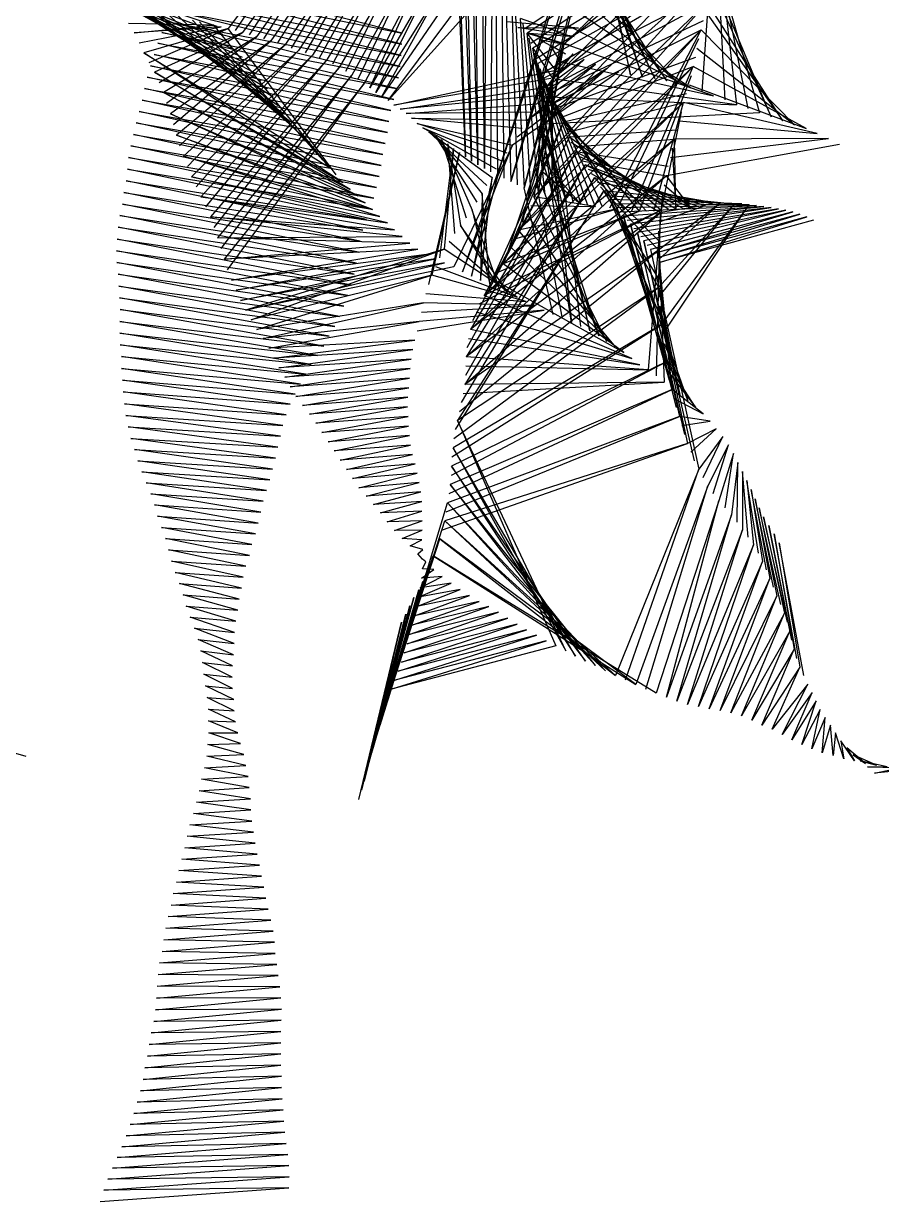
# Model space of a CAD drawing. Header units: metres. Extents: x -465 to 475, y -409 to 494.
# Drawn here: x 65.4 to 212, y -408.9 to -207.7 of the extents above; entities that cross this region are included whole.
import ezdxf

# ---------------------------------------------------------------- set-up
doc = ezdxf.new("R2010")
doc.units = ezdxf.units.M

msp = doc.modelspace()

# ---------------------------------------------------------------- linework, layer by layer
for p, q in [((169.1, -216.42, -606.22), (161.26, -178.35, -606.22)), ((160.89, -179.88, -606.22), (169.1, -216.42, -606.22)), ((171.16, -216.83, -606.22), (160.2, -182.95, -606.22)), ((159.87, -184.49, -606.22), (171.16, -216.83, -606.22)), ((151.03, -208.48, -606.22), (183.64, -186.56, -606.22)), ((157.73, -211.09, -606.22), (183.64, -186.56, -606.22)), ((181.33, -219.25, -606.22), (183.64, -186.56, -606.22)), ((116.02, -187.42, -606.22), (100.34, -208.51, -606.22)), ((101.56, -208.84, -606.22), (116.02, -187.42, -606.22)), ((117.74, -188.62, -606.22), (102.77, -209.21, -606.22)), ((103.97, -209.59, -606.22), (117.74, -188.62, -606.22)), ((183.56, -188.16, -606.22), (151.4, -209.31, -606.22)), ((173.24, -217.05, -606.22), (159.53, -187.62, -606.22)), ((119.51, -189.75, -606.22), (105.18, -209.93, -606.22)), ((106.4, -210.25, -606.22), (119.51, -189.75, -606.22)), ((121.19, -191.01, -606.22), (107.61, -210.59, -606.22)), ((108.82, -210.95, -606.22), (121.19, -191.01, -606.22)), ((140.9, -230.41, -606.22), (139.31, -191.15, -606.22)), ((152.06, -211.02, -606.22), (183.63, -189.76, -606.22)), ((155.84, -217.1, -606.22), (183.63, -189.76, -606.22)), ((183.63, -189.76, -606.22), (157.73, -211.09, -606.22)), ((159.51, -189.2, -606.22), (173.24, -217.05, -606.22)), ((185.26, -220.71, -606.22), (183.63, -189.76, -606.22)), ((122.81, -192.33, -606.22), (110.01, -211.36, -606.22)), ((111.18, -211.84, -606.22), (122.81, -192.33, -606.22)), ((139.69, -191.98, -606.22), (140.9, -230.41, -606.22)), ((146.38, -233.5, -606.22), (159.33, -192.34, -606.22)), ((183.71, -192.96, -606.22), (152.4, -211.86, -606.22)), ((175.31, -217.44, -606.22), (159.33, -192.34, -606.22)), ((183.73, -191.36, -606.22), (187.19, -221.53, -606.22)), ((124.54, -193.53, -606.22), (112.36, -212.28, -606.22)), ((113.56, -212.66, -606.22), (124.54, -193.53, -606.22)), ((126.33, -194.62, -606.22), (114.75, -213.06, -606.22)), ((115.94, -213.49, -606.22), (126.33, -194.62, -606.22)), ((141.93, -231.14, -606.22), (140.52, -193.61, -606.22)), ((141.05, -194.36, -606.22), (141.93, -231.14, -606.22)), ((159.32, -193.91, -606.22), (146.38, -233.5, -606.22)), ((152.96, -213.61, -606.22), (183.61, -194.56, -606.22)), ((154.42, -224.84, -606.22), (183.61, -194.56, -606.22)), ((183.61, -194.56, -606.22), (155.84, -217.1, -606.22)), ((189.19, -222.16, -606.22), (183.61, -194.56, -606.22)), ((128.12, -195.7, -606.22), (117.08, -214.03, -606.22)), ((118.22, -214.55, -606.22), (128.12, -195.7, -606.22)), ((130, -196.65, -606.22), (119.32, -215.18, -606.22)), ((120.43, -215.77, -606.22), (130, -196.65, -606.22)), ((143, -231.81, -606.22), (142.05, -195.88, -606.22)), ((142.59, -196.62, -606.22), (143, -231.81, -606.22)), ((159.41, -195.49, -606.22), (175.31, -217.44, -606.22)), ((183.47, -196.15, -606.22), (191.15, -222.91, -606.22)), ((98.42, -208.15, -606.22), (65.66, -197.22, -606.22)), ((99.42, -209.55, -606.22), (66.87, -197.58, -606.22)), ((100.51, -210.87, -606.22), (68.06, -197.98, -606.22)), ((101.62, -212.18, -606.22), (70.48, -198.66, -606.22)), ((102.77, -213.45, -606.22), (71.67, -199.08, -606.22)), ((131.77, -197.77, -606.22), (121.49, -216.45, -606.22)), ((122.48, -217.23, -606.22), (131.77, -197.77, -606.22)), ((133.48, -198.99, -606.22), (123.55, -217.91, -606.22)), ((124.55, -218.66, -606.22), (133.48, -198.99, -606.22)), ((144.12, -232.39, -606.22), (143.8, -197.99, -606.22)), ((144.34, -198.73, -606.22), (144.12, -232.39, -606.22)), ((148.63, -234.63, -606.22), (159.23, -198.63, -606.22)), ((183.18, -197.73, -606.22), (153.26, -214.47, -606.22)), ((177.34, -217.93, -606.22), (159.23, -198.63, -606.22)), ((103.89, -214.75, -606.22), (72.82, -199.6, -606.22)), ((104.92, -216.12, -606.22), (75.17, -200.5, -606.22)), ((105.98, -217.47, -606.22), (76.32, -201.03, -606.22)), ((130.06, -209.27, -606.22), (92.16, -199.62, -606.22)), ((135.14, -200.26, -606.22), (124.55, -218.66, -606.22)), ((125.54, -219.44, -606.22), (135.14, -200.26, -606.22)), ((145.23, -232.98, -606.22), (145.49, -200.15, -606.22)), ((146.06, -200.86, -606.22), (146.38, -233.5, -606.22)), ((159.24, -200.21, -606.22), (148.63, -234.63, -606.22)), ((153.92, -216.17, -606.22), (182.98, -199.32, -606.22)), ((154.02, -231.13, -606.22), (182.98, -199.32, -606.22)), ((182.98, -199.32, -606.22), (154.42, -224.84, -606.22)), ((182.78, -200.91, -606.22), (193.13, -223.61, -606.22)), ((193.13, -223.61, -606.22), (182.98, -199.32, -606.22)), ((107.04, -218.82, -606.22), (78.66, -201.95, -606.22)), ((108.01, -220.24, -606.22), (79.86, -202.34, -606.22)), ((108.86, -221.72, -606.22), (82.26, -203.1, -606.22)), ((91.39, -201.47, -606.22), (130.06, -209.27, -606.22)), ((130.02, -211.18, -606.22), (91.39, -201.47, -606.22)), ((136.88, -201.44, -606.22), (125.54, -219.44, -606.22)), ((126.6, -220.12, -606.22), (136.88, -201.44, -606.22)), ((138.68, -202.52, -606.22), (126.6, -220.12, -606.22)), ((147.5, -234.06, -606.22), (147.17, -202.31, -606.22)), ((147.76, -203.01, -606.22), (148.63, -234.63, -606.22)), ((182.43, -202.47, -606.22), (154.29, -217.01, -606.22)), ((159.16, -201.78, -606.22), (177.34, -217.93, -606.22)), ((109.85, -223.13, -606.22), (83.47, -203.48, -606.22)), ((110.93, -224.45, -606.22), (85.82, -204.36, -606.22)), ((112.01, -225.79, -606.22), (87.01, -204.79, -606.22)), ((90.66, -203.35, -606.22), (130.02, -211.18, -606.22)), ((129.9, -213.1, -606.22), (90.66, -203.35, -606.22)), ((127.66, -220.81, -606.22), (140.53, -203.5, -606.22)), ((142.38, -204.5, -606.22), (127.66, -220.81, -606.22)), ((149.75, -235.2, -606.22), (148.87, -204.47, -606.22)), ((149.36, -205.23, -606.22), (150.91, -235.71, -606.22)), ((150.91, -235.71, -606.22), (158.87, -204.92, -606.22)), ((152.56, -237.24, -606.22), (182.21, -204.05, -606.22)), ((182.21, -204.05, -606.22), (154.02, -231.13, -606.22)), ((155.02, -218.68, -606.22), (182.21, -204.05, -606.22)), ((179.33, -218.61, -606.22), (158.87, -204.92, -606.22)), ((195.11, -224.3, -606.22), (182.21, -204.05, -606.22)), ((113.2, -227.03, -606.22), (89.42, -205.52, -606.22)), ((89.63, -207.24, -606.22), (129.73, -215, -606.22)), ((129.46, -216.9, -606.22), (89.63, -207.24, -606.22)), ((90.05, -205.27, -606.22), (129.9, -213.1, -606.22)), ((129.73, -215, -606.22), (90.05, -205.27, -606.22)), ((114.39, -228.26, -606.22), (91.79, -206.36, -606.22)), ((115.45, -229.61, -606.22), (94.21, -207.06, -606.22)), ((158.14, -209.57, -606.22), (150.29, -206.81, -606.22)), ((152.08, -236.16, -606.22), (150.29, -206.81, -606.22)), ((158.75, -206.49, -606.22), (150.91, -235.71, -606.22)), ((181.49, -207.17, -606.22), (155.33, -219.54, -606.22)), ((181.88, -205.62, -606.22), (195.11, -224.3, -606.22)), ((97.89, -207.94, -606.22), (83.27, -207.63, -606.22)), ((84.27, -209.24, -606.22), (97.89, -207.94, -606.22)), ((99.12, -208.21, -606.22), (84.27, -209.24, -606.22)), ((85.13, -210.93, -606.22), (99.12, -208.21, -606.22)), ((100.34, -208.51, -606.22), (85.94, -212.64, -606.22)), ((86.85, -214.31, -606.22), (100.34, -208.51, -606.22)), ((102.77, -209.21, -606.22), (87.76, -215.98, -606.22)), ((88.51, -217.72, -606.22), (102.77, -209.21, -606.22)), ((89.02, -209.16, -606.22), (129.46, -216.9, -606.22)), ((129.04, -218.77, -606.22), (89.02, -209.16, -606.22)), ((116.5, -230.97, -606.22), (95.43, -207.37, -606.22)), ((117.66, -232.23, -606.22), (97.89, -207.94, -606.22)), ((118.81, -233.5, -606.22), (100.34, -208.51, -606.22)), ((160.2, -208.43, -606.22), (147.98, -207.36, -606.22)), ((149.83, -208.34, -606.22), (160.2, -208.43, -606.22)), ((159.45, -209.89, -606.22), (149.83, -208.34, -606.22)), ((149.94, -242.96, -606.22), (181.17, -208.74, -606.22)), ((150.69, -207.63, -606.22), (153.3, -236.5, -606.22)), ((181.17, -208.74, -606.22), (152.56, -237.24, -606.22)), ((155.97, -221.25, -606.22), (181.17, -208.74, -606.22)), ((158.49, -208.04, -606.22), (179.33, -218.61, -606.22)), ((165.57, -239.14, -606.22), (181.17, -208.74, -606.22)), ((197.11, -224.93, -606.22), (181.17, -208.74, -606.22)), ((88.29, -211.03, -606.22), (129.04, -218.77, -606.22)), ((128.64, -220.64, -606.22), (88.29, -211.03, -606.22)), ((105.18, -209.93, -606.22), (89.25, -219.46, -606.22)), ((89.81, -221.27, -606.22), (105.18, -209.93, -606.22)), ((107.61, -210.59, -606.22), (90.48, -223.05, -606.22)), ((91, -224.87, -606.22), (107.61, -210.59, -606.22)), ((151.4, -209.31, -606.22), (157.73, -211.09, -606.22)), ((156.25, -215.58, -606.22), (151.4, -209.31, -606.22)), ((154.5, -236.87, -606.22), (151.4, -209.31, -606.22)), ((151.7, -209.29, -606.22), (159.45, -209.89, -606.22)), ((158.69, -211.34, -606.22), (151.7, -209.29, -606.22)), ((151.72, -210.17, -606.22), (155.72, -237.21, -606.22)), ((153.3, -236.5, -606.22), (157.73, -211.09, -606.22)), ((153.5, -210.38, -606.22), (158.69, -211.34, -606.22)), ((158, -212.83, -606.22), (153.5, -210.38, -606.22)), ((183.28, -220.01, -606.22), (157.73, -211.09, -606.22)), ((180.73, -210.28, -606.22), (166.82, -239.33, -606.22)), ((85.94, -212.64, -606.22), (117.66, -232.23, -606.22)), ((119.94, -234.8, -606.22), (85.94, -212.64, -606.22)), ((87.68, -212.95, -606.22), (128.64, -220.64, -606.22)), ((128.15, -222.49, -606.22), (87.68, -212.95, -606.22)), ((110.01, -211.36, -606.22), (91.51, -226.7, -606.22)), ((92.02, -228.52, -606.22), (110.01, -211.36, -606.22)), ((112.36, -212.28, -606.22), (92.69, -230.3, -606.22)), ((93.35, -232.07, -606.22), (112.36, -212.28, -606.22)), ((114.75, -213.06, -606.22), (94.06, -233.83, -606.22)), ((94.88, -235.54, -606.22), (114.75, -213.06, -606.22)), ((152.4, -211.86, -606.22), (155.84, -217.1, -606.22)), ((154.68, -223.29, -606.22), (152.4, -211.86, -606.22)), ((156.89, -237.66, -606.22), (152.4, -211.86, -606.22)), ((152.67, -212.74, -606.22), (158.1, -238.03, -606.22)), ((157.26, -212.6, -606.22), (153.3, -236.5, -606.22)), ((154.72, -218.51, -606.22), (159.28, -212.85, -606.22)), ((155.38, -211.3, -606.22), (158, -212.83, -606.22)), ((157.18, -214.25, -606.22), (155.38, -211.3, -606.22)), ((156.3, -215.63, -606.22), (157.34, -212.04, -606.22)), ((159.28, -212.85, -606.22), (156.3, -215.63, -606.22)), ((157.34, -212.04, -606.22), (157.18, -214.25, -606.22)), ((180.41, -211.85, -606.22), (197.11, -224.93, -606.22)), ((87.07, -214.87, -606.22), (128.15, -222.49, -606.22)), ((127.79, -224.37, -606.22), (87.07, -214.87, -606.22)), ((117.08, -214.03, -606.22), (95.66, -237.27, -606.22)), ((96.5, -238.97, -606.22), (117.08, -214.03, -606.22)), ((119.32, -215.18, -606.22), (97.29, -240.7, -606.22)), ((97.96, -242.47, -606.22), (119.32, -215.18, -606.22)), ((147.31, -248.68, -606.22), (179.8, -214.99, -606.22)), ((179.8, -214.99, -606.22), (149.94, -242.96, -606.22)), ((151.42, -224.18, -606.22), (163.08, -214.6, -606.22)), ((153.06, -221.34, -606.22), (161.14, -213.81, -606.22)), ((163.08, -214.6, -606.22), (153.06, -221.34, -606.22)), ((153.26, -214.47, -606.22), (154.42, -224.84, -606.22)), ((154.16, -229.56, -606.22), (153.26, -214.47, -606.22)), ((159.33, -238.28, -606.22), (153.26, -214.47, -606.22)), ((161.14, -213.81, -606.22), (154.72, -218.51, -606.22)), ((180.17, -213.43, -606.22), (156.33, -222.1, -606.22)), ((156.73, -214.08, -606.22), (183.28, -220.01, -606.22)), ((157.2, -223.7, -606.22), (179.8, -214.99, -606.22)), ((169.31, -239.65, -606.22), (179.8, -214.99, -606.22)), ((199.09, -225.61, -606.22), (179.8, -214.99, -606.22)), ((86.48, -216.79, -606.22), (127.79, -224.37, -606.22)), ((127.55, -226.27, -606.22), (86.48, -216.79, -606.22)), ((87.76, -215.98, -606.22), (119.94, -234.8, -606.22)), ((121.17, -235.99, -606.22), (87.76, -215.98, -606.22)), ((121.49, -216.45, -606.22), (98.51, -244.28, -606.22)), ((99.11, -246.08, -606.22), (121.49, -216.45, -606.22)), ((128.66, -221.58, -606.22), (156.3, -215.63, -606.22)), ((155.49, -217.06, -606.22), (128.66, -221.58, -606.22)), ((167.07, -215.91, -606.22), (148.93, -228.42, -606.22)), ((149.72, -226.98, -606.22), (165.05, -215.34, -606.22)), ((165.05, -215.34, -606.22), (151.42, -224.18, -606.22)), ((153.07, -235.75, -606.22), (154.29, -217.01, -606.22)), ((153.59, -215.32, -606.22), (160.58, -238.48, -606.22)), ((154.29, -217.01, -606.22), (154.02, -231.13, -606.22)), ((161.81, -238.72, -606.22), (154.29, -217.01, -606.22)), ((155.72, -237.21, -606.22), (155.84, -217.1, -606.22)), ((187.19, -221.53, -606.22), (155.84, -217.1, -606.22)), ((179.47, -216.56, -606.22), (170.57, -239.68, -606.22)), ((86.05, -218.76, -606.22), (127.55, -226.27, -606.22)), ((127.15, -228.14, -606.22), (86.05, -218.76, -606.22)), ((123.55, -217.91, -606.22), (99.63, -247.91, -606.22)), ((100.21, -249.71, -606.22), (123.55, -217.91, -606.22)), ((129.7, -222.29, -606.22), (154.72, -218.51, -606.22)), ((154.63, -217.86, -606.22), (163.06, -238.88, -606.22)), ((155.51, -218.64, -606.22), (155.72, -237.21, -606.22)), ((179.13, -218.12, -606.22), (199.09, -225.61, -606.22)), ((85.61, -220.72, -606.22), (127.15, -228.14, -606.22)), ((126.76, -230.02, -606.22), (85.61, -220.72, -606.22)), ((89.25, -219.46, -606.22), (121.17, -235.99, -606.22)), ((122.49, -237.09, -606.22), (89.25, -219.46, -606.22)), ((153.89, -219.92, -606.22), (129.7, -222.29, -606.22)), ((144.09, -254.09, -606.22), (178.12, -221.16, -606.22)), ((178.12, -221.16, -606.22), (147.31, -248.68, -606.22)), ((150.68, -241.57, -606.22), (155.33, -219.54, -606.22)), ((155.33, -219.54, -606.22), (152.56, -237.24, -606.22)), ((155.29, -220.2, -606.22), (187.19, -221.53, -606.22)), ((164.32, -238.96, -606.22), (155.33, -219.54, -606.22)), ((155.65, -220.4, -606.22), (166.82, -239.33, -606.22)), ((178.64, -219.65, -606.22), (157.64, -224.51, -606.22)), ((158.37, -226.18, -606.22), (178.12, -221.16, -606.22)), ((173.09, -239.69, -606.22), (178.12, -221.16, -606.22)), ((201.01, -226.46, -606.22), (178.12, -221.16, -606.22)), ((85.12, -222.68, -606.22), (126.76, -230.02, -606.22)), ((126.45, -231.91, -606.22), (85.12, -222.68, -606.22)), ((90.48, -223.05, -606.22), (122.49, -237.09, -606.22)), ((123.73, -238.27, -606.22), (90.48, -223.05, -606.22)), ((130.73, -223.02, -606.22), (153.06, -221.34, -606.22)), ((152.29, -222.79, -606.22), (130.73, -223.02, -606.22)), ((147.93, -247.23, -606.22), (156.33, -222.1, -606.22)), ((156.33, -222.1, -606.22), (149.94, -242.96, -606.22)), ((191.15, -222.91, -606.22), (154.42, -224.84, -606.22)), ((154.97, -221.74, -606.22), (159.03, -258.73, -606.22)), ((168.06, -239.53, -606.22), (156.33, -222.1, -606.22)), ((156.76, -222.9, -606.22), (170.57, -239.68, -606.22)), ((177.73, -222.72, -606.22), (174.34, -239.54, -606.22)), ((84.59, -224.62, -606.22), (126.45, -231.91, -606.22)), ((126.16, -233.8, -606.22), (84.59, -224.62, -606.22)), ((131.68, -223.84, -606.22), (151.42, -224.18, -606.22)), ((150.55, -225.57, -606.22), (131.68, -223.84, -606.22)), ((132.61, -224.7, -606.22), (148.93, -228.42, -606.22)), ((148.02, -229.78, -606.22), (132.61, -224.7, -606.22)), ((144.87, -252.72, -606.22), (157.64, -224.51, -606.22)), ((157.64, -224.51, -606.22), (147.31, -248.68, -606.22)), ((158.1, -238.03, -606.22), (154.42, -224.84, -606.22)), ((162.15, -260.16, -606.22), (154.42, -224.84, -606.22)), ((171.83, -239.73, -606.22), (157.64, -224.51, -606.22)), ((158.04, -225.33, -606.22), (174.34, -239.54, -606.22)), ((177.42, -224.29, -606.22), (201.01, -226.46, -606.22)), ((84.15, -226.58, -606.22), (126.16, -233.8, -606.22)), ((125.68, -235.65, -606.22), (84.15, -226.58, -606.22)), ((91.51, -226.7, -606.22), (123.73, -238.27, -606.22)), ((125.02, -239.4, -606.22), (91.51, -226.7, -606.22)), ((133.61, -225.46, -606.22), (147.08, -231.12, -606.22)), ((146.19, -232.51, -606.22), (133.61, -225.46, -606.22)), ((134.65, -226.17, -606.22), (145.43, -233.96, -606.22)), ((144.54, -235.33, -606.22), (134.65, -226.17, -606.22)), ((135.74, -226.81, -606.22), (143.71, -236.75, -606.22)), ((142.9, -238.18, -606.22), (135.74, -226.81, -606.22)), ((142.14, -258.39, -606.22), (158.64, -227.05, -606.22)), ((158.64, -227.05, -606.22), (144.09, -254.09, -606.22)), ((154.26, -226.41, -606.22), (158.1, -238.03, -606.22)), ((177.06, -225.85, -606.22), (158.64, -227.05, -606.22)), ((175.6, -239.42, -606.22), (158.64, -227.05, -606.22)), ((175.91, -230.51, -606.22), (202.94, -227.29, -606.22)), ((202.94, -227.29, -606.22), (176.62, -227.39, -606.22)), ((83.72, -228.55, -606.22), (125.68, -235.65, -606.22)), ((125.2, -237.51, -606.22), (83.72, -228.55, -606.22)), ((136.48, -247.66, -606.22), (138.83, -228.98, -606.22)), ((136.81, -227.47, -606.22), (142.02, -239.56, -606.22)), ((141.08, -240.9, -606.22), (136.81, -227.47, -606.22)), ((138.83, -228.98, -606.22), (137.23, -246.2, -606.22)), ((137.85, -228.18, -606.22), (140.05, -242.17, -606.22)), ((139.08, -243.5, -606.22), (137.85, -228.18, -606.22)), ((148.93, -228.42, -606.22), (138.87, -249.23, -606.22)), ((140.38, -250.05, -606.22), (148.93, -228.42, -606.22)), ((141.72, -259.9, -606.22), (176.62, -227.39, -606.22)), ((176.62, -227.39, -606.22), (144.09, -254.09, -606.22)), ((154.22, -227.99, -606.22), (162.15, -260.16, -606.22)), ((158.95, -227.91, -606.22), (176.85, -239.28, -606.22)), ((159.33, -228.74, -606.22), (176.62, -227.39, -606.22)), ((204.78, -228.29, -606.22), (175.25, -233.64, -606.22)), ((176.2, -228.93, -606.22), (176.85, -239.28, -606.22)), ((176.85, -239.28, -606.22), (176.62, -227.39, -606.22)), ((83.32, -230.52, -606.22), (125.2, -237.51, -606.22)), ((124.55, -239.31, -606.22), (83.32, -230.52, -606.22)), ((92.69, -230.3, -606.22), (125.02, -239.4, -606.22)), ((126.24, -240.61, -606.22), (92.69, -230.3, -606.22)), ((134.62, -252.21, -606.22), (139.87, -229.69, -606.22)), ((139.87, -229.69, -606.22), (135.11, -250.64, -606.22)), ((147.08, -231.12, -606.22), (140.38, -250.05, -606.22)), ((141.19, -263.01, -606.22), (159.77, -229.54, -606.22)), ((159.77, -229.54, -606.22), (141.72, -259.9, -606.22)), ((141.93, -250.78, -606.22), (147.08, -231.12, -606.22)), ((160.58, -238.48, -606.22), (154.02, -231.13, -606.22)), ((163.65, -260.99, -606.22), (154.02, -231.13, -606.22)), ((175.55, -232.07, -606.22), (159.77, -229.54, -606.22)), ((178.11, -239.23, -606.22), (159.77, -229.54, -606.22)), ((160.23, -230.33, -606.22), (179.37, -239.12, -606.22)), ((160.76, -231.08, -606.22), (175.25, -233.64, -606.22)), ((83.1, -232.52, -606.22), (124.55, -239.31, -606.22)), ((123.95, -241.12, -606.22), (83.1, -232.52, -606.22)), ((140.92, -267.72, -606.22), (161.33, -231.79, -606.22)), ((161.33, -231.79, -606.22), (140.99, -264.57, -606.22)), ((153.77, -232.68, -606.22), (160.58, -238.48, -606.22)), ((174.34, -238.35, -606.22), (161.33, -231.79, -606.22)), ((180.61, -238.9, -606.22), (161.33, -231.79, -606.22)), ((161.88, -232.52, -606.22), (181.86, -238.74, -606.22)), ((162.38, -233.29, -606.22), (174.2, -239.95, -606.22)), ((82.88, -234.52, -606.22), (123.95, -241.12, -606.22)), ((123.37, -242.95, -606.22), (82.88, -234.52, -606.22)), ((94.06, -233.83, -606.22), (126.24, -240.61, -606.22)), ((127.56, -241.7, -606.22), (94.06, -233.83, -606.22)), ((140.2, -272.38, -606.22), (162.94, -234.01, -606.22)), ((162.94, -234.01, -606.22), (140.76, -269.29, -606.22)), ((140.99, -264.57, -606.22), (175.25, -233.64, -606.22)), ((175.25, -233.64, -606.22), (141.72, -259.9, -606.22)), ((145.43, -233.96, -606.22), (141.93, -250.78, -606.22)), ((143.48, -251.52, -606.22), (145.43, -233.96, -606.22)), ((153.48, -234.23, -606.22), (163.65, -260.99, -606.22)), ((173.86, -244.74, -606.22), (162.94, -234.01, -606.22)), ((183.1, -238.52, -606.22), (162.94, -234.01, -606.22)), ((163.44, -234.77, -606.22), (184.35, -238.41, -606.22)), ((174.86, -235.19, -606.22), (179.37, -239.12, -606.22)), ((179.37, -239.12, -606.22), (175.25, -233.64, -606.22)), ((82.5, -236.5, -606.22), (123.37, -242.95, -606.22)), ((122.9, -244.81, -606.22), (82.5, -236.5, -606.22)), ((95.66, -237.27, -606.22), (127.56, -241.7, -606.22)), ((128.78, -242.91, -606.22), (95.66, -237.27, -606.22)), ((139.18, -277, -606.22), (164.51, -236.25, -606.22)), ((164.51, -236.25, -606.22), (139.54, -275.46, -606.22)), ((143.71, -236.75, -606.22), (143.48, -251.52, -606.22)), ((145.07, -252.16, -606.22), (143.71, -236.75, -606.22)), ((155.89, -257.36, -606.22), (150.91, -235.71, -606.22)), ((163.06, -238.88, -606.22), (152.56, -237.24, -606.22)), ((165.07, -261.95, -606.22), (152.56, -237.24, -606.22)), ((157.47, -258.04, -606.22), (153.3, -236.5, -606.22)), ((159.03, -258.73, -606.22), (155.72, -237.21, -606.22)), ((163.95, -235.53, -606.22), (173.87, -246.34, -606.22)), ((173.87, -251.14, -606.22), (164.51, -236.25, -606.22)), ((185.61, -238.4, -606.22), (164.51, -236.25, -606.22)), ((165.02, -237.01, -606.22), (186.87, -238.43, -606.22)), ((174.56, -236.77, -606.22), (172.12, -266.83, -606.22)), ((82.25, -238.5, -606.22), (122.9, -244.81, -606.22)), ((122.59, -246.69, -606.22), (82.25, -238.5, -606.22)), ((149.32, -244.41, -606.22), (166.82, -239.33, -606.22)), ((166.82, -239.33, -606.22), (149.94, -242.96, -606.22)), ((152.03, -238.73, -606.22), (163.06, -238.88, -606.22)), ((160.61, -259.41, -606.22), (158.1, -238.03, -606.22)), ((165.58, -237.73, -606.22), (173.9, -252.74, -606.22)), ((174.18, -257.53, -606.22), (165.58, -237.73, -606.22)), ((188.13, -238.45, -606.22), (165.58, -237.73, -606.22)), ((166.19, -238.41, -606.22), (189.39, -238.55, -606.22)), ((190.63, -238.75, -606.22), (166.75, -239.14, -606.22)), ((166.75, -239.14, -606.22), (174.31, -259.13, -606.22)), ((174.98, -263.89, -606.22), (166.75, -239.14, -606.22)), ((167.34, -239.83, -606.22), (190.63, -238.75, -606.22)), ((191.88, -238.92, -606.22), (167.89, -240.56, -606.22)), ((168.51, -241.24, -606.22), (191.88, -238.92, -606.22)), ((193.13, -239.09, -606.22), (169.11, -241.93, -606.22)), ((169.68, -242.64, -606.22), (193.13, -239.09, -606.22)), ((194.38, -239.28, -606.22), (170.28, -243.33, -606.22)), ((170.86, -244.04, -606.22), (194.38, -239.28, -606.22)), ((184.35, -238.41, -606.22), (173.87, -246.34, -606.22)), ((186.87, -238.43, -606.22), (173.9, -252.74, -606.22)), ((173.92, -247.94, -606.22), (184.35, -238.41, -606.22)), ((173.93, -254.34, -606.22), (186.87, -238.43, -606.22)), ((174.03, -241.54, -606.22), (181.86, -238.74, -606.22)), ((181.86, -238.74, -606.22), (174.2, -239.95, -606.22)), ((189.39, -238.55, -606.22), (174.31, -259.13, -606.22)), ((174.59, -260.71, -606.22), (189.39, -238.55, -606.22)), ((81.81, -240.46, -606.22), (122.59, -246.69, -606.22)), ((122.24, -248.58, -606.22), (81.81, -240.46, -606.22)), ((97.29, -240.7, -606.22), (128.78, -242.91, -606.22)), ((130.07, -244.04, -606.22), (97.29, -240.7, -606.22)), ((140.76, -269.29, -606.22), (174.2, -239.95, -606.22)), ((174.2, -239.95, -606.22), (140.99, -264.57, -606.22)), ((142.02, -239.56, -606.22), (145.07, -252.16, -606.22)), ((146.63, -252.88, -606.22), (142.02, -239.56, -606.22)), ((143.35, -255.48, -606.22), (174.34, -239.54, -606.22)), ((174.34, -239.54, -606.22), (144.09, -254.09, -606.22)), ((146.57, -250.07, -606.22), (170.57, -239.68, -606.22)), ((170.57, -239.68, -606.22), (147.31, -248.68, -606.22)), ((151.38, -240.16, -606.22), (165.07, -261.95, -606.22)), ((167.89, -240.56, -606.22), (175.18, -265.47, -606.22)), ((175.76, -268.62, -606.22), (167.89, -240.56, -606.22)), ((195.61, -239.52, -606.22), (171.37, -244.8, -606.22)), ((171.93, -245.52, -606.22), (195.61, -239.52, -606.22)), ((196.84, -239.81, -606.22), (172.48, -246.25, -606.22)), ((173.07, -246.94, -606.22), (196.84, -239.81, -606.22)), ((198.04, -240.21, -606.22), (173.07, -246.94, -606.22)), ((173.51, -267.84, -606.22), (174.2, -239.95, -606.22)), ((173.63, -247.67, -606.22), (198.04, -240.21, -606.22)), ((199.2, -240.7, -606.22), (173.63, -247.67, -606.22)), ((174.19, -248.39, -606.22), (199.2, -240.7, -606.22)), ((200.34, -241.23, -606.22), (174.19, -248.39, -606.22)), ((81.53, -242.46, -606.22), (122.24, -248.58, -606.22)), ((121.88, -250.46, -606.22), (81.53, -242.46, -606.22)), ((140.05, -242.17, -606.22), (146.63, -252.88, -606.22)), ((148.18, -253.61, -606.22), (140.05, -242.17, -606.22)), ((166.51, -262.89, -606.22), (149.94, -242.96, -606.22)), ((169.11, -241.93, -606.22), (176.18, -270.17, -606.22)), ((176.96, -273.27, -606.22), (169.11, -241.93, -606.22)), ((170.28, -243.33, -606.22), (177.45, -274.8, -606.22)), ((178.39, -277.86, -606.22), (170.28, -243.33, -606.22)), ((173.87, -243.13, -606.22), (174.84, -268.92, -606.22)), ((81.38, -244.47, -606.22), (121.88, -250.46, -606.22)), ((121.42, -252.32, -606.22), (81.38, -244.47, -606.22)), ((98.51, -244.28, -606.22), (130.07, -244.04, -606.22)), ((131.35, -245.18, -606.22), (98.51, -244.28, -606.22)), ((99.63, -247.91, -606.22), (131.35, -245.18, -606.22)), ((138.11, -244.82, -606.22), (148.18, -253.61, -606.22)), ((171.37, -244.8, -606.22), (178.82, -279.4, -606.22)), ((180.03, -282.36, -606.22), (171.37, -244.8, -606.22)), ((81.25, -246.47, -606.22), (121.42, -252.32, -606.22)), ((120.8, -254.13, -606.22), (81.25, -246.47, -606.22)), ((132.73, -246.19, -606.22), (99.63, -247.91, -606.22)), ((100.92, -251.47, -606.22), (132.73, -246.19, -606.22)), ((134.2, -247.09, -606.22), (100.92, -251.47, -606.22)), ((101.68, -253.21, -606.22), (134.2, -247.09, -606.22)), ((137.23, -246.2, -606.22), (103.3, -256.63, -606.22)), ((104.25, -258.28, -606.22), (137.23, -246.2, -606.22)), ((149.7, -254.4, -606.22), (137.23, -246.2, -606.22)), ((139.86, -273.92, -606.22), (173.87, -246.34, -606.22)), ((173.87, -246.34, -606.22), (140.76, -269.29, -606.22)), ((148.59, -245.8, -606.22), (166.51, -262.89, -606.22)), ((172.48, -246.25, -606.22), (180.78, -283.78, -606.22)), ((176.13, -270.05, -606.22), (173.87, -246.34, -606.22)), ((81.31, -248.49, -606.22), (120.8, -254.13, -606.22)), ((120.09, -255.91, -606.22), (81.31, -248.49, -606.22)), ((135.73, -247.85, -606.22), (101.68, -253.21, -606.22)), ((102.44, -254.95, -606.22), (135.73, -247.85, -606.22)), ((137.3, -248.55, -606.22), (102.44, -254.95, -606.22)), ((103.3, -256.63, -606.22), (137.3, -248.55, -606.22)), ((138.87, -249.23, -606.22), (103.3, -256.63, -606.22)), ((135.75, -249.13, -606.22), (149.7, -254.4, -606.22)), ((167.93, -263.85, -606.22), (147.31, -248.68, -606.22)), ((81.55, -250.48, -606.22), (120.09, -255.91, -606.22)), ((119.38, -257.69, -606.22), (81.55, -250.48, -606.22)), ((135.11, -250.64, -606.22), (104.25, -258.28, -606.22)), ((105.22, -259.9, -606.22), (135.11, -250.64, -606.22)), ((151.25, -255.13, -606.22), (135.11, -250.64, -606.22)), ((145.76, -251.42, -606.22), (167.93, -263.85, -606.22)), ((173.95, -249.54, -606.22), (176.13, -270.05, -606.22)), ((81.63, -252.5, -606.22), (119.38, -257.69, -606.22)), ((118.53, -259.4, -606.22), (81.63, -252.5, -606.22)), ((138.9, -278.55, -606.22), (173.9, -252.74, -606.22)), ((173.9, -252.74, -606.22), (139.54, -275.46, -606.22)), ((177.52, -271.05, -606.22), (173.9, -252.74, -606.22)), ((81.78, -254.5, -606.22), (118.53, -259.4, -606.22)), ((117.58, -261.07, -606.22), (81.78, -254.5, -606.22)), ((133.7, -255.35, -606.22), (105.22, -259.9, -606.22)), ((106.29, -261.47, -606.22), (133.7, -255.35, -606.22)), ((152.82, -255.83, -606.22), (133.7, -255.35, -606.22)), ((134.12, -253.77, -606.22), (151.25, -255.13, -606.22)), ((169.29, -264.9, -606.22), (144.09, -254.09, -606.22)), ((81.86, -256.51, -606.22), (117.58, -261.07, -606.22)), ((116.67, -262.75, -606.22), (81.86, -256.51, -606.22)), ((132.65, -260.16, -606.22), (154.36, -256.59, -606.22)), ((154.36, -256.59, -606.22), (132.98, -258.55, -606.22)), ((133.37, -256.96, -606.22), (152.82, -255.83, -606.22)), ((142.71, -256.92, -606.22), (169.29, -264.9, -606.22)), ((174.08, -255.94, -606.22), (177.52, -271.05, -606.22)), ((81.83, -258.53, -606.22), (116.67, -262.75, -606.22)), ((115.61, -264.34, -606.22), (81.83, -258.53, -606.22)), ((132.98, -258.55, -606.22), (106.29, -261.47, -606.22)), ((107.25, -263.11, -606.22), (132.98, -258.55, -606.22)), ((138.57, -281.68, -606.22), (174.31, -259.13, -606.22)), ((174.31, -259.13, -606.22), (138.76, -280.12, -606.22)), ((178.91, -272.05, -606.22), (174.31, -259.13, -606.22)), ((81.83, -260.54, -606.22), (115.61, -264.34, -606.22)), ((114.52, -265.92, -606.22), (81.83, -260.54, -606.22)), ((141.42, -261.45, -606.22), (170.66, -265.93, -606.22)), ((170.66, -265.93, -606.22), (141.72, -259.9, -606.22)), ((81.89, -262.55, -606.22), (114.52, -265.92, -606.22)), ((113.54, -267.57, -606.22), (81.89, -262.55, -606.22)), ((132.24, -261.75, -606.22), (107.25, -263.11, -606.22)), ((108.07, -264.82, -606.22), (132.24, -261.75, -606.22)), ((131.91, -263.35, -606.22), (108.07, -264.82, -606.22)), ((109.01, -266.46, -606.22), (131.91, -263.35, -606.22)), ((174.82, -262.29, -606.22), (178.91, -272.05, -606.22)), ((82.1, -264.55, -606.22), (113.54, -267.57, -606.22)), ((112.7, -269.28, -606.22), (82.1, -264.55, -606.22)), ((131.59, -264.96, -606.22), (109.01, -266.46, -606.22)), ((110.03, -268.06, -606.22), (131.59, -264.96, -606.22)), ((138.47, -284.83, -606.22), (175.18, -265.47, -606.22)), ((175.18, -265.47, -606.22), (138.5, -283.25, -606.22)), ((172.12, -266.83, -606.22), (140.99, -264.57, -606.22)), ((180.22, -273.17, -606.22), (175.18, -265.47, -606.22)), ((82.11, -266.57, -606.22), (112.7, -269.28, -606.22)), ((111.77, -270.96, -606.22), (82.11, -266.57, -606.22)), ((131.41, -266.59, -606.22), (110.03, -268.06, -606.22)), ((110.94, -269.73, -606.22), (131.41, -266.59, -606.22)), ((140.94, -266.14, -606.22), (172.12, -266.83, -606.22)), ((175.48, -267.05, -606.22), (180.22, -273.17, -606.22)), ((82.28, -268.57, -606.22), (111.77, -270.96, -606.22)), ((110.93, -272.68, -606.22), (82.28, -268.57, -606.22)), ((131.32, -268.23, -606.22), (110.94, -269.73, -606.22)), ((111.92, -271.35, -606.22), (131.32, -268.23, -606.22)), ((140.48, -270.83, -606.22), (174.84, -268.92, -606.22)), ((174.84, -268.92, -606.22), (140.76, -269.29, -606.22)), ((82.41, -270.58, -606.22), (110.93, -272.68, -606.22)), ((110.26, -274.47, -606.22), (82.41, -270.58, -606.22)), ((131.18, -269.86, -606.22), (111.92, -271.35, -606.22)), ((113.03, -272.88, -606.22), (131.18, -269.86, -606.22)), ((131.03, -271.5, -606.22), (113.03, -272.88, -606.22)), ((114.22, -274.36, -606.22), (131.03, -271.5, -606.22)), ((138.11, -287.96, -606.22), (176.18, -270.17, -606.22)), ((176.18, -270.17, -606.22), (138.29, -286.39, -606.22)), ((181.5, -274.31, -606.22), (176.18, -270.17, -606.22)), ((82.6, -272.59, -606.22), (110.26, -274.47, -606.22)), ((109.68, -276.3, -606.22), (82.6, -272.59, -606.22)), ((130.99, -273.14, -606.22), (114.22, -274.36, -606.22)), ((115.31, -275.92, -606.22), (130.99, -273.14, -606.22)), ((176.52, -271.73, -606.22), (181.5, -274.31, -606.22)), ((82.82, -274.59, -606.22), (109.68, -276.3, -606.22)), ((109.26, -278.16, -606.22), (82.82, -274.59, -606.22)), ((131.07, -274.77, -606.22), (115.31, -275.92, -606.22)), ((116.32, -277.52, -606.22), (131.07, -274.77, -606.22)), ((137.59, -291.06, -606.22), (177.45, -274.8, -606.22)), ((177.45, -274.8, -606.22), (137.82, -289.51, -606.22)), ((139.54, -275.46, -606.22), (156.34, -313.94, -606.22)), ((158.04, -314.79, -606.22), (139.54, -275.46, -606.22)), ((182.68, -275.55, -606.22), (177.45, -274.8, -606.22)), ((177.88, -276.34, -606.22), (182.68, -275.55, -606.22)), ((83.21, -276.56, -606.22), (109.26, -278.16, -606.22)), ((108.83, -280.03, -606.22), (83.21, -276.56, -606.22)), ((131.12, -276.41, -606.22), (116.32, -277.52, -606.22)), ((117.39, -279.09, -606.22), (131.12, -276.41, -606.22)), ((183.75, -276.89, -606.22), (178.82, -279.4, -606.22)), ((179.38, -280.9, -606.22), (183.75, -276.89, -606.22)), ((83.69, -278.52, -606.22), (108.83, -280.03, -606.22)), ((108.4, -281.9, -606.22), (83.69, -278.52, -606.22)), ((131.31, -278.04, -606.22), (117.39, -279.09, -606.22)), ((118.44, -280.66, -606.22), (131.31, -278.04, -606.22)), ((131.51, -279.67, -606.22), (118.44, -280.66, -606.22)), ((119.45, -282.26, -606.22), (131.51, -279.67, -606.22)), ((136.97, -294.15, -606.22), (178.82, -279.4, -606.22)), ((178.82, -279.4, -606.22), (137.33, -292.62, -606.22)), ((184.85, -278.2, -606.22), (180.78, -283.78, -606.22)), ((181.48, -285.22, -606.22), (184.85, -278.2, -606.22)), ((185.82, -279.62, -606.22), (182.28, -286.61, -606.22)), ((183.19, -287.92, -606.22), (185.82, -279.62, -606.22)), ((84.33, -280.43, -606.22), (108.4, -281.9, -606.22)), ((107.9, -283.75, -606.22), (84.33, -280.43, -606.22)), ((131.82, -281.28, -606.22), (119.45, -282.26, -606.22)), ((120.54, -283.82, -606.22), (131.82, -281.28, -606.22)), ((138.76, -280.12, -606.22), (158.04, -314.79, -606.22)), ((159.69, -315.72, -606.22), (138.76, -280.12, -606.22)), ((186.7, -281.1, -606.22), (184.18, -289.18, -606.22)), ((185.26, -290.37, -606.22), (186.7, -281.1, -606.22)), ((84.88, -282.36, -606.22), (107.9, -283.75, -606.22)), ((107.45, -285.61, -606.22), (84.88, -282.36, -606.22)), ((132.26, -282.86, -606.22), (120.54, -283.82, -606.22)), ((121.6, -285.39, -606.22), (132.26, -282.86, -606.22)), ((138.5, -283.25, -606.22), (159.69, -315.72, -606.22)), ((161.39, -316.55, -606.22), (138.5, -283.25, -606.22)), ((187.45, -282.64, -606.22), (186.32, -291.56, -606.22)), ((187.3, -292.83, -606.22), (187.45, -282.64, -606.22)), ((85.58, -284.25, -606.22), (107.45, -285.61, -606.22)), ((106.87, -287.43, -606.22), (85.58, -284.25, -606.22)), ((132.62, -284.46, -606.22), (121.6, -285.39, -606.22)), ((122.68, -286.95, -606.22), (132.62, -284.46, -606.22)), ((180.78, -283.78, -606.22), (166.51, -319.03, -606.22)), ((168.26, -319.76, -606.22), (180.78, -283.78, -606.22)), ((188.2, -284.18, -606.22), (188.21, -294.15, -606.22)), ((189.2, -295.41, -606.22), (188.2, -284.18, -606.22)), ((188.99, -285.7, -606.22), (190.12, -296.72, -606.22)), ((190.94, -298.1, -606.22), (188.99, -285.7, -606.22)), ((86.32, -286.12, -606.22), (106.87, -287.43, -606.22)), ((106.33, -289.27, -606.22), (86.32, -286.12, -606.22)), ((132.96, -286.06, -606.22), (122.68, -286.95, -606.22)), ((123.9, -288.4, -606.22), (132.96, -286.06, -606.22)), ((133.27, -287.67, -606.22), (123.9, -288.4, -606.22)), ((125.18, -289.8, -606.22), (133.27, -287.67, -606.22)), ((138.29, -286.39, -606.22), (161.39, -316.55, -606.22)), ((163.12, -317.33, -606.22), (138.29, -286.39, -606.22)), ((182.28, -286.61, -606.22), (169.97, -320.57, -606.22)), ((171.7, -321.34, -606.22), (182.28, -286.61, -606.22)), ((189.73, -287.25, -606.22), (191.65, -299.53, -606.22)), ((192.32, -300.99, -606.22), (189.73, -287.25, -606.22)), ((87.1, -287.98, -606.22), (106.33, -289.27, -606.22)), ((105.92, -291.14, -606.22), (87.1, -287.98, -606.22)), ((133.42, -289.31, -606.22), (125.18, -289.8, -606.22)), ((126.39, -291.26, -606.22), (133.42, -289.31, -606.22)), ((127.75, -322.93, -606.22), (137.82, -289.51, -606.22)), ((137.82, -289.51, -606.22), (163.12, -317.33, -606.22)), ((164.8, -318.21, -606.22), (137.82, -289.51, -606.22)), ((184.18, -289.18, -606.22), (173.47, -322.04, -606.22)), ((175.23, -322.75, -606.22), (184.18, -289.18, -606.22)), ((190.42, -288.82, -606.22), (192.91, -302.48, -606.22)), ((193.51, -303.96, -606.22), (190.42, -288.82, -606.22)), ((87.71, -289.89, -606.22), (105.92, -291.14, -606.22)), ((105.44, -292.99, -606.22), (87.71, -289.89, -606.22)), ((133.43, -290.95, -606.22), (126.39, -291.26, -606.22)), ((127.5, -292.8, -606.22), (133.43, -290.95, -606.22)), ((186.32, -291.56, -606.22), (175.23, -322.75, -606.22)), ((177, -323.43, -606.22), (186.32, -291.56, -606.22)), ((191.1, -290.39, -606.22), (194.12, -305.44, -606.22)), ((194.77, -306.9, -606.22), (191.1, -290.39, -606.22)), ((88.26, -291.83, -606.22), (105.44, -292.99, -606.22)), ((104.99, -294.85, -606.22), (88.26, -291.83, -606.22)), ((88.92, -293.73, -606.22), (104.99, -294.85, -606.22)), ((104.38, -296.67, -606.22), (88.92, -293.73, -606.22)), ((127.15, -324.45, -606.22), (137.33, -292.62, -606.22)), ((133.49, -292.58, -606.22), (127.5, -292.8, -606.22)), ((128.75, -294.23, -606.22), (133.49, -292.58, -606.22)), ((137.33, -292.62, -606.22), (164.8, -318.21, -606.22)), ((166.51, -319.03, -606.22), (137.33, -292.62, -606.22)), ((191.83, -291.94, -606.22), (195.41, -308.37, -606.22)), ((195.93, -309.89, -606.22), (191.83, -291.94, -606.22)), ((192.72, -293.41, -606.22), (196.33, -311.44, -606.22)), ((196.64, -313.01, -606.22), (192.72, -293.41, -606.22)), ((89.61, -295.62, -606.22), (104.38, -296.67, -606.22)), ((103.95, -298.54, -606.22), (89.61, -295.62, -606.22)), ((126.65, -326.01, -606.22), (136.53, -295.66, -606.22)), ((133.49, -294.22, -606.22), (128.75, -294.23, -606.22)), ((130.04, -295.61, -606.22), (133.49, -294.22, -606.22)), ((133.44, -295.86, -606.22), (130.04, -295.61, -606.22)), ((136.53, -295.66, -606.22), (166.51, -319.03, -606.22)), ((169.97, -320.57, -606.22), (136.53, -295.66, -606.22)), ((188.21, -294.15, -606.22), (177, -323.43, -606.22)), ((178.82, -323.96, -606.22), (188.21, -294.15, -606.22)), ((193.66, -294.85, -606.22), (197.06, -314.55, -606.22)), ((197.49, -316.1, -606.22), (193.66, -294.85, -606.22)), ((90.13, -297.57, -606.22), (103.95, -298.54, -606.22)), ((103.35, -300.35, -606.22), (90.13, -297.57, -606.22)), ((135.97, -297.13, -606.22), (126.65, -326.01, -606.22)), ((131.44, -296.89, -606.22), (133.44, -295.86, -606.22)), ((133.57, -297.5, -606.22), (131.44, -296.89, -606.22)), ((132.77, -298.25, -606.22), (133.57, -297.5, -606.22)), ((190.12, -296.72, -606.22), (178.82, -323.96, -606.22)), ((180.68, -324.32, -606.22), (190.12, -296.72, -606.22)), ((194.47, -296.36, -606.22), (198.04, -317.6, -606.22)), ((198.73, -319.04, -606.22), (194.47, -296.36, -606.22)), ((90.66, -299.51, -606.22), (103.35, -300.35, -606.22)), ((102.9, -302.22, -606.22), (90.66, -299.51, -606.22)), ((126.22, -327.59, -606.22), (135.34, -298.58, -606.22)), ((133.54, -299.14, -606.22), (132.77, -298.25, -606.22)), ((133.52, -300.78, -606.22), (134.11, -299.58, -606.22)), ((134.11, -299.58, -606.22), (133.54, -299.14, -606.22)), ((135.34, -298.58, -606.22), (169.97, -320.57, -606.22)), ((173.47, -322.04, -606.22), (135.34, -298.58, -606.22)), ((191.65, -299.53, -606.22), (180.68, -324.32, -606.22)), ((182.53, -324.73, -606.22), (191.65, -299.53, -606.22)), ((91.27, -301.43, -606.22), (102.9, -302.22, -606.22)), ((102.62, -304.11, -606.22), (91.27, -301.43, -606.22)), ((125.22, -330.72, -606.22), (134.22, -301.52, -606.22)), ((125.71, -329.15, -606.22), (134.81, -300.06, -606.22)), ((134.22, -301.52, -606.22), (125.71, -329.15, -606.22)), ((134.81, -300.06, -606.22), (126.22, -327.59, -606.22)), ((133.38, -302.41, -606.22), (135.48, -300.9, -606.22)), ((135.48, -300.9, -606.22), (133.52, -300.78, -606.22)), ((92.02, -303.3, -606.22), (102.62, -304.11, -606.22)), ((102.22, -305.98, -606.22), (92.02, -303.3, -606.22)), ((124.85, -332.32, -606.22), (133.62, -302.98, -606.22)), ((133.62, -302.98, -606.22), (125.22, -330.72, -606.22)), ((132.87, -305.65, -606.22), (138.45, -303.25, -606.22)), ((133.15, -304.04, -606.22), (136.91, -302.14, -606.22)), ((138.45, -303.25, -606.22), (133.15, -304.04, -606.22)), ((136.91, -302.14, -606.22), (133.38, -302.41, -606.22)), ((192.91, -302.48, -606.22), (182.53, -324.73, -606.22)), ((184.41, -324.99, -606.22), (192.91, -302.48, -606.22)), ((92.62, -305.22, -606.22), (102.22, -305.98, -606.22)), ((101.99, -307.88, -606.22), (92.62, -305.22, -606.22)), ((123.94, -335.46, -606.22), (132.07, -305.72, -606.22)), ((124.35, -333.88, -606.22), (132.91, -304.38, -606.22)), ((132.07, -305.72, -606.22), (124.35, -333.88, -606.22)), ((132.91, -304.38, -606.22), (124.85, -332.32, -606.22)), ((132.15, -308.85, -606.22), (141.59, -305.38, -606.22)), ((132.55, -307.26, -606.22), (139.99, -304.35, -606.22)), ((141.59, -305.38, -606.22), (132.55, -307.26, -606.22)), ((139.99, -304.35, -606.22), (132.87, -305.65, -606.22)), ((194.12, -305.44, -606.22), (184.41, -324.99, -606.22)), ((186.26, -325.4, -606.22), (194.12, -305.44, -606.22)), ((93.15, -307.16, -606.22), (101.99, -307.88, -606.22)), ((101.63, -309.76, -606.22), (93.15, -307.16, -606.22)), ((123.56, -337.06, -606.22), (131.35, -307.11, -606.22)), ((131.35, -307.11, -606.22), (123.94, -335.46, -606.22)), ((131.26, -312.01, -606.22), (144.88, -307.26, -606.22)), ((131.72, -310.43, -606.22), (143.21, -306.36, -606.22)), ((144.88, -307.26, -606.22), (131.72, -310.43, -606.22)), ((143.21, -306.36, -606.22), (132.15, -308.85, -606.22)), ((93.85, -309.05, -606.22), (101.63, -309.76, -606.22)), ((101.42, -311.67, -606.22), (93.85, -309.05, -606.22)), ((123.12, -338.64, -606.22), (130.71, -308.55, -606.22)), ((130.71, -308.55, -606.22), (123.56, -337.06, -606.22)), ((130.42, -315.18, -606.22), (148.12, -309.22, -606.22)), ((130.9, -313.61, -606.22), (146.53, -308.2, -606.22)), ((148.12, -309.22, -606.22), (130.9, -313.61, -606.22)), ((146.53, -308.2, -606.22), (131.26, -312.01, -606.22)), ((195.41, -308.37, -606.22), (186.26, -325.4, -606.22)), ((188.08, -325.94, -606.22), (195.41, -308.37, -606.22)), ((94.56, -310.93, -606.22), (101.42, -311.67, -606.22)), ((101.37, -313.58, -606.22), (94.56, -310.93, -606.22)), ((122.64, -340.21, -606.22), (129.97, -309.94, -606.22)), ((129.97, -309.94, -606.22), (123.12, -338.64, -606.22)), ((129.37, -318.28, -606.22), (151.34, -311.23, -606.22)), ((129.94, -316.74, -606.22), (149.7, -310.27, -606.22)), ((151.34, -311.23, -606.22), (129.94, -316.74, -606.22)), ((149.7, -310.27, -606.22), (130.42, -315.18, -606.22)), ((196.33, -311.44, -606.22), (188.08, -325.94, -606.22)), ((189.84, -326.64, -606.22), (196.33, -311.44, -606.22)), ((95.18, -312.85, -606.22), (101.37, -313.58, -606.22)), ((101.23, -315.49, -606.22), (95.18, -312.85, -606.22)), ((128.21, -321.35, -606.22), (154.65, -313.08, -606.22)), ((128.8, -319.82, -606.22), (153.02, -312.11, -606.22)), ((154.65, -313.08, -606.22), (128.8, -319.82, -606.22)), ((153.02, -312.11, -606.22), (129.37, -318.28, -606.22)), ((95.67, -314.8, -606.22), (101.23, -315.49, -606.22)), ((101.08, -317.4, -606.22), (95.67, -314.8, -606.22)), ((156.34, -313.94, -606.22), (128.21, -321.35, -606.22)), ((197.06, -314.55, -606.22), (189.84, -326.64, -606.22)), ((191.54, -327.49, -606.22), (197.06, -314.55, -606.22)), ((95.97, -316.79, -606.22), (101.08, -317.4, -606.22)), ((101.01, -319.31, -606.22), (95.97, -316.79, -606.22)), ((198.04, -317.6, -606.22), (191.54, -327.49, -606.22)), ((193.29, -328.21, -606.22), (198.04, -317.6, -606.22)), ((96.18, -318.79, -606.22), (101.01, -319.31, -606.22)), ((101.06, -321.23, -606.22), (96.18, -318.79, -606.22)), ((96.44, -320.79, -606.22), (101.06, -321.23, -606.22)), ((101.29, -323.13, -606.22), (96.44, -320.79, -606.22)), ((199.39, -320.5, -606.22), (193.29, -328.21, -606.22)), ((194.98, -329.08, -606.22), (199.39, -320.5, -606.22)), ((200.13, -321.92, -606.22), (194.98, -329.08, -606.22)), ((196.63, -330, -606.22), (200.13, -321.92, -606.22)), ((65.78, -332.85, -606.22), (33.36, -323.53, -606.22)), ((96.75, -322.78, -606.22), (101.29, -323.13, -606.22)), ((101.36, -325.04, -606.22), (96.75, -322.78, -606.22)), ((200.83, -323.36, -606.22), (196.63, -330, -606.22)), ((198.34, -330.82, -606.22), (200.83, -323.36, -606.22)), ((96.96, -324.78, -606.22), (101.36, -325.04, -606.22)), ((101.59, -326.94, -606.22), (96.96, -324.78, -606.22)), ((201.52, -324.81, -606.22), (198.34, -330.82, -606.22)), ((200.09, -331.55, -606.22), (201.52, -324.81, -606.22)), ((96.99, -326.79, -606.22), (101.59, -326.94, -606.22)), ((101.99, -328.82, -606.22), (96.99, -326.79, -606.22)), ((202.34, -326.19, -606.22), (200.09, -331.55, -606.22)), ((201.87, -332.21, -606.22), (202.34, -326.19, -606.22)), ((203.27, -327.49, -606.22), (201.87, -332.21, -606.22)), ((203.71, -332.68, -606.22), (203.27, -327.49, -606.22)), ((97, -328.81, -606.22), (101.99, -328.82, -606.22)), ((102.45, -330.67, -606.22), (97, -328.81, -606.22)), ((204.12, -328.84, -606.22), (203.71, -332.68, -606.22)), ((205.52, -333.24, -606.22), (204.12, -328.84, -606.22)), ((96.84, -330.81, -606.22), (102.45, -330.67, -606.22)), ((102.98, -332.51, -606.22), (96.84, -330.81, -606.22)), ((205.04, -330.16, -606.22), (205.52, -333.24, -606.22)), ((207.37, -333.63, -606.22), (205.04, -330.16, -606.22)), ((206.05, -331.4, -606.22), (207.37, -333.63, -606.22)), ((209.22, -334.08, -606.22), (206.05, -331.4, -606.22)), ((96.66, -332.82, -606.22), (102.98, -332.51, -606.22)), ((103.37, -334.39, -606.22), (96.66, -332.82, -606.22)), ((207.14, -332.57, -606.22), (209.22, -334.08, -606.22)), ((211.1, -334.34, -606.22), (207.14, -332.57, -606.22)), ((208.34, -333.63, -606.22), (211.1, -334.34, -606.22)), ((212.97, -334.62, -606.22), (208.34, -333.63, -606.22)), ((96.3, -334.8, -606.22), (103.37, -334.39, -606.22)), ((103.74, -336.27, -606.22), (96.3, -334.8, -606.22)), ((209.58, -334.64, -606.22), (212.97, -334.62, -606.22)), ((214.85, -334.85, -606.22), (209.58, -334.64, -606.22)), ((210.76, -335.72, -606.22), (214.85, -334.85, -606.22)), ((216.73, -335.14, -606.22), (210.76, -335.72, -606.22)), ((95.77, -336.74, -606.22), (103.74, -336.27, -606.22)), ((103.93, -338.17, -606.22), (95.77, -336.74, -606.22)), ((95.35, -338.71, -606.22), (103.93, -338.17, -606.22)), ((104.12, -340.08, -606.22), (95.35, -338.71, -606.22)), ((94.39, -342.62, -606.22), (104.2, -341.99, -606.22)), ((94.94, -340.68, -606.22), (104.12, -340.08, -606.22)), ((104.2, -341.99, -606.22), (94.94, -340.68, -606.22)), ((93.8, -344.54, -606.22), (104.38, -343.9, -606.22)), ((104.38, -343.9, -606.22), (94.39, -342.62, -606.22)), ((93.32, -346.5, -606.22), (104.66, -345.79, -606.22)), ((104.66, -345.79, -606.22), (93.8, -344.54, -606.22)), ((92.9, -348.47, -606.22), (104.93, -347.69, -606.22)), ((104.93, -347.69, -606.22), (93.32, -346.5, -606.22)), ((92.41, -350.42, -606.22), (105.27, -349.57, -606.22)), ((105.27, -349.57, -606.22), (92.9, -348.47, -606.22)), ((91.89, -352.36, -606.22), (105.71, -351.44, -606.22)), ((105.71, -351.44, -606.22), (92.41, -350.42, -606.22)), ((91.51, -354.34, -606.22), (106.01, -353.33, -606.22)), ((106.01, -353.33, -606.22), (91.89, -352.36, -606.22)), ((90.94, -356.27, -606.22), (106.42, -355.2, -606.22)), ((106.42, -355.2, -606.22), (91.51, -354.34, -606.22)), ((90.56, -358.25, -606.22), (106.77, -357.08, -606.22)), ((106.77, -357.08, -606.22), (90.94, -356.27, -606.22)), ((90.07, -360.2, -606.22), (107.19, -358.95, -606.22)), ((107.19, -358.95, -606.22), (90.56, -358.25, -606.22)), ((89.7, -362.18, -606.22), (107.64, -360.81, -606.22)), ((107.99, -362.69, -606.22), (89.7, -362.18, -606.22)), ((107.64, -360.81, -606.22), (90.07, -360.2, -606.22)), ((89.34, -364.16, -606.22), (107.99, -362.69, -606.22)), ((108.24, -364.59, -606.22), (89.34, -364.16, -606.22)), ((89.04, -366.15, -606.22), (108.24, -364.59, -606.22)), ((108.37, -366.5, -606.22), (89.04, -366.15, -606.22)), ((88.62, -368.12, -606.22), (108.37, -366.5, -606.22)), ((108.62, -368.4, -606.22), (88.62, -368.12, -606.22)), ((88.37, -370.12, -606.22), (108.62, -368.4, -606.22)), ((108.88, -370.29, -606.22), (88.37, -370.12, -606.22)), ((88.06, -374.13, -606.22), (109.13, -372.19, -606.22)), ((88.17, -372.12, -606.22), (108.88, -370.29, -606.22)), ((109.13, -372.19, -606.22), (88.17, -372.12, -606.22)), ((87.9, -376.13, -606.22), (109.35, -374.1, -606.22)), ((109.35, -374.1, -606.22), (88.06, -374.13, -606.22)), ((87.63, -378.13, -606.22), (109.42, -376.01, -606.22)), ((109.42, -376.01, -606.22), (87.9, -376.13, -606.22)), ((87.16, -380.09, -606.22), (109.38, -377.92, -606.22)), ((109.38, -377.92, -606.22), (87.63, -378.13, -606.22)), ((86.83, -382.07, -606.22), (109.34, -379.84, -606.22)), ((109.34, -379.84, -606.22), (87.16, -380.09, -606.22)), ((86.56, -384.07, -606.22), (109.34, -381.75, -606.22)), ((109.34, -381.75, -606.22), (86.83, -382.07, -606.22)), ((86.11, -386.03, -606.22), (109.31, -383.67, -606.22)), ((109.31, -383.67, -606.22), (86.56, -384.07, -606.22)), ((85.81, -388.02, -606.22), (109.32, -385.58, -606.22)), ((109.32, -385.58, -606.22), (86.11, -386.03, -606.22)), ((85.35, -389.98, -606.22), (109.44, -387.49, -606.22)), ((109.44, -387.49, -606.22), (85.81, -388.02, -606.22)), ((84.76, -391.9, -606.22), (109.45, -389.41, -606.22)), ((109.45, -389.41, -606.22), (85.35, -389.98, -606.22)), ((84.22, -393.84, -606.22), (109.56, -391.32, -606.22)), ((109.56, -391.32, -606.22), (84.76, -391.9, -606.22)), ((83.58, -395.75, -606.22), (109.73, -393.23, -606.22)), ((109.73, -393.23, -606.22), (84.22, -393.84, -606.22)), ((82.91, -397.65, -606.22), (109.85, -395.14, -606.22)), ((109.85, -395.14, -606.22), (83.58, -395.75, -606.22)), ((82.18, -399.53, -606.22), (109.99, -397.05, -606.22)), ((109.99, -397.05, -606.22), (82.91, -397.65, -606.22)), ((81.35, -401.36, -606.22), (110.22, -398.95, -606.22)), ((110.22, -398.95, -606.22), (82.18, -399.53, -606.22)), ((80.56, -403.21, -606.22), (110.51, -400.84, -606.22)), ((110.51, -400.84, -606.22), (81.35, -401.36, -606.22)), ((79.79, -405.07, -606.22), (110.71, -402.74, -606.22)), ((110.71, -402.74, -606.22), (80.56, -403.21, -606.22)), ((79.1, -406.96, -606.22), (110.75, -404.66, -606.22)), ((110.75, -404.66, -606.22), (79.79, -405.07, -606.22)), ((78.46, -408.87, -606.22), (110.72, -406.57, -606.22)), ((110.72, -406.57, -606.22), (79.1, -406.96, -606.22))]:
    msp.add_line(p, q)

doc.saveas('drawing.dxf')
